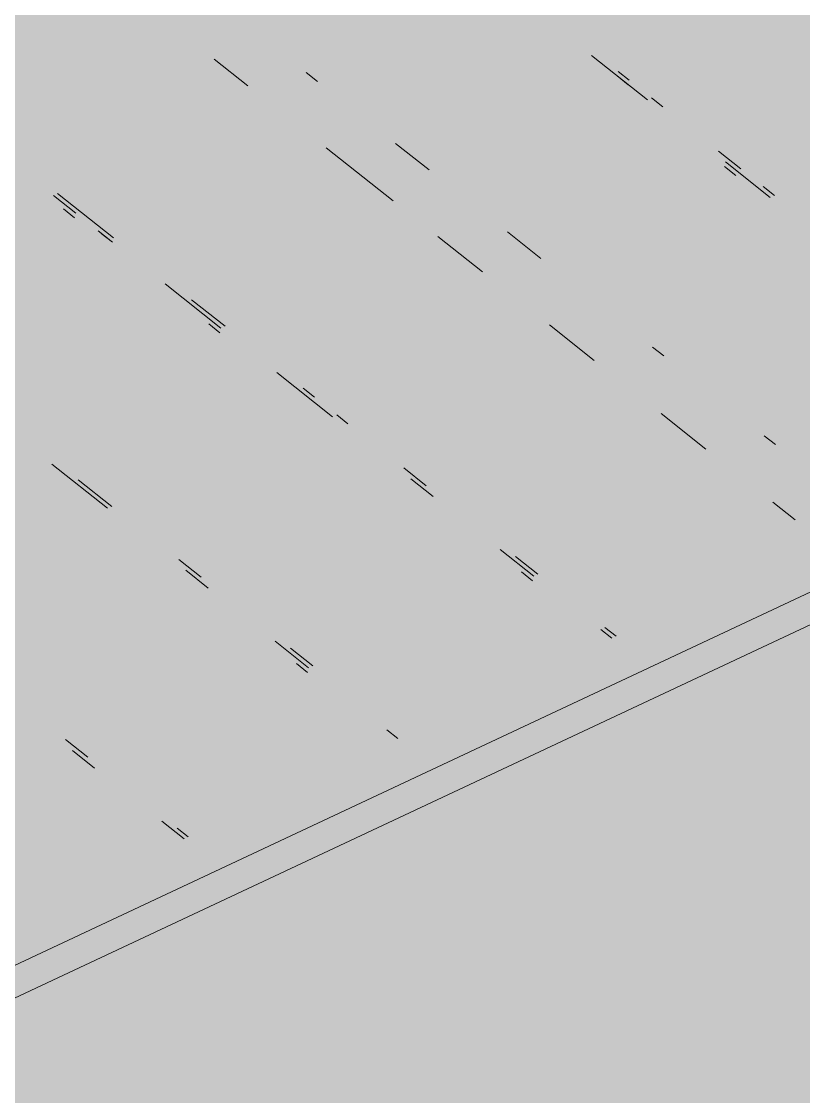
# Paper-space layout '03 3D Building and Roof' of a CAD drawing. Header units: millimetres. Extents: x 5 to 415, y 5 to 292.
# Drawn here: x 256.535 to 258.859, y 80.06 to 83.256 of the extents above; entities that cross this region are included whole.
import ezdxf

# ---------------------------------------------------------------- set-up
doc = ezdxf.new("R2010")
doc.units = ezdxf.units.MM
doc.layers.add('EXISTING', color=7, linetype='Continuous')
doc.layers.add('IMAGES', color=7, linetype='Continuous')

# ---------------------------------------------------------------- blocks, each defined once
blk = doc.blocks.new('SHEET_03')
at = {"layer": 'EXISTING', "color": 250, "lineweight": 9}
for p, q in [((258.2292, 83.1548), (258.3952, 83.0232)), ((257.1081, 83.144), (257.2077, 83.065)), ((257.4146, 83.0783), (257.3814, 83.1046)), ((258.3381, 83.0681), (258.3049, 83.0944)), ((258.3413, 83.0817), (258.3081, 83.108)), ((258.4408, 83.0027), (258.4076, 83.029)), ((257.7466, 82.8149), (257.647, 82.8939)), ((257.4401, 82.8806), (257.6393, 82.7226)), ((258.6732, 82.8183), (258.6068, 82.871)), ((258.6576, 82.7988), (258.6244, 82.8252)), ((258.6275, 82.8388), (258.7603, 82.7334)), ((258.7728, 82.7393), (258.7396, 82.7656)), ((256.6298, 82.7393), (256.6961, 82.6867)), ((256.8082, 82.6135), (256.6422, 82.7452)), ((256.693, 82.673), (256.6598, 82.6994)), ((256.7625, 82.634), (256.7957, 82.6077)), ((256.8051, 82.5999), (256.7719, 82.6262)), ((257.772, 82.6172), (257.9048, 82.5119)), ((258.0785, 82.5515), (257.9789, 82.6305)), ((256.9617, 82.476), (257.1277, 82.3443)), ((257.1402, 82.3501), (257.0406, 82.4291)), ((257.1245, 82.3306), (257.0914, 82.357)), ((258.104, 82.3539), (258.2368, 82.2485)), ((258.4437, 82.2618), (258.4105, 82.2881)), ((257.2937, 82.2126), (257.4596, 82.0809)), ((257.4057, 82.1394), (257.3725, 82.1658)), ((258.436, 82.0905), (258.5687, 81.9851)), ((257.5053, 82.0604), (257.4721, 82.0867)), ((258.7756, 81.9984), (258.7424, 82.0247)), ((256.6248, 81.9405), (256.7907, 81.8088)), ((257.7377, 81.876), (257.6713, 81.9287)), ((256.8032, 81.8146), (256.7036, 81.8936)), ((257.692, 81.8965), (257.7584, 81.8438)), ((258.7679, 81.8271), (258.8343, 81.7744)), ((257.9576, 81.6858), (258.0572, 81.6068)), ((255.2543, 79.8582), (259.0685, 81.6489)), ((257.0688, 81.6039), (257.0024, 81.6566)), ((258.0696, 81.6126), (258.0033, 81.6653)), ((257.0231, 81.6244), (257.0895, 81.5717)), ((258.054, 81.5931), (258.0208, 81.6195)), ((255.6396, 79.9416), (259.0685, 81.5514)), ((258.302, 81.4283), (258.2688, 81.4546)), ((258.2563, 81.4487), (258.2895, 81.4224)), ((257.2887, 81.4137), (257.3883, 81.3347)), ((257.4007, 81.3405), (257.3344, 81.3932)), ((257.3851, 81.321), (257.3519, 81.3474)), ((257.6206, 81.1503), (257.6538, 81.1239)), ((256.7318, 81.0684), (256.6654, 81.1211)), ((256.6862, 81.0889), (256.7525, 81.0362)), ((256.9517, 80.8782), (257.0181, 80.8255)), ((257.0306, 80.8314), (256.9974, 80.8577))]:
    blk.add_line(p, q, dxfattribs=at)
at = {"layer": 'IMAGES', "color": 7}
for points in [[(256.2818, 83.1928), (256.7636, 83.1928), (256.2818, 83.2892), (256.7636, 83.2892)], [(256.7636, 83.1928), (256.86, 83.1928), (256.7636, 83.2892), (256.86, 83.2892)], [(256.86, 83.1928), (256.9564, 83.1928), (256.86, 83.2892), (256.9564, 83.2892)], [(256.9564, 83.1928), (257.2455, 83.1928), (256.9564, 83.2892), (257.2455, 83.2892)], [(257.2455, 83.1928), (257.3418, 83.1928), (257.2455, 83.2892), (257.3418, 83.2892)], [(257.3418, 83.1928), (257.4382, 83.1928), (257.3418, 83.2892), (257.4382, 83.2892)], [(257.4382, 83.1928), (257.92, 83.1928), (257.4382, 83.2892), (257.92, 83.2892)], [(257.92, 83.1928), (258.0164, 83.1928), (257.92, 83.2892), (258.0164, 83.2892)], [(258.0164, 83.1928), (258.2091, 83.1928), (258.0164, 83.2892), (258.2091, 83.2892)], [(258.2091, 83.1928), (258.8836, 83.1928), (258.2091, 83.2892), (258.8836, 83.2892)], [(256.4745, 83.0964), (256.86, 83.0964), (256.4745, 83.1928), (256.86, 83.1928)], [(256.86, 83.0964), (256.9564, 83.0964), (256.86, 83.1928), (256.9564, 83.1928)], [(256.9564, 83.0964), (257.0527, 83.0964), (256.9564, 83.1928), (257.0527, 83.1928)], [(257.0527, 83.0964), (257.1491, 83.0964), (257.0527, 83.1928), (257.1491, 83.1928)], [(257.1491, 83.0964), (257.2455, 83.0964), (257.1491, 83.1928), (257.2455, 83.1928)], [(257.2455, 83.0964), (257.3418, 83.0964), (257.2455, 83.1928), (257.3418, 83.1928)], [(257.3418, 83.0964), (257.4382, 83.0964), (257.3418, 83.1928), (257.4382, 83.1928)], [(257.4382, 83.0964), (257.6309, 83.0964), (257.4382, 83.1928), (257.6309, 83.1928)], [(257.6309, 83.0964), (258.0164, 83.0964), (257.6309, 83.1928), (258.0164, 83.1928)], [(258.0164, 83.0964), (258.1127, 83.0964), (258.0164, 83.1928), (258.1127, 83.1928)], [(258.1127, 83.0964), (258.2091, 83.0964), (258.1127, 83.1928), (258.2091, 83.1928)], [(258.2091, 83.0964), (258.3055, 83.0964), (258.2091, 83.1928), (258.3055, 83.1928)], [(258.3055, 83.0964), (258.4018, 83.0964), (258.3055, 83.1928), (258.4018, 83.1928)], [(258.4018, 83.0964), (258.4982, 83.0964), (258.4018, 83.1928), (258.4982, 83.1928)], [(258.4982, 83.0964), (258.98, 83.0964), (258.4982, 83.1928), (258.98, 83.1928)], [(256.4745, 83), (256.9564, 83), (256.4745, 83.0964), (256.9564, 83.0964)], [(256.9564, 83), (257.0527, 83), (256.9564, 83.0964), (257.0527, 83.0964)], [(257.0527, 83), (257.1491, 83), (257.0527, 83.0964), (257.1491, 83.0964)], [(257.1491, 83), (257.2455, 83), (257.1491, 83.0964), (257.2455, 83.0964)], [(257.2455, 83), (257.3418, 83), (257.2455, 83.0964), (257.3418, 83.0964)], [(257.3418, 83), (257.5345, 83), (257.3418, 83.0964), (257.5345, 83.0964)], [(257.5345, 83), (257.6309, 83), (257.5345, 83.0964), (257.6309, 83.0964)], [(257.6309, 83), (258.1127, 83), (257.6309, 83.0964), (258.1127, 83.0964)], [(258.1127, 83), (258.2091, 83), (258.1127, 83.0964), (258.2091, 83.0964)], [(258.2091, 83), (258.3055, 83), (258.2091, 83.0964), (258.3055, 83.0964)], [(258.3055, 83), (258.4982, 83), (258.3055, 83.0964), (258.4982, 83.0964)], [(258.4982, 83), (258.5945, 83), (258.4982, 83.0964), (258.5945, 83.0964)], [(258.5945, 83), (259.1727, 83), (258.5945, 83.0964), (259.1727, 83.0964)], [(256.4745, 82.9036), (256.6673, 82.9036), (256.4745, 83), (256.6673, 83)], [(256.6673, 82.9036), (257.0527, 82.9036), (256.6673, 83), (257.0527, 83)], [(257.0527, 82.9036), (257.1491, 82.9036), (257.0527, 83), (257.1491, 83)], [(257.1491, 82.9036), (257.2455, 82.9036), (257.1491, 83), (257.2455, 83)], [(257.2455, 82.9036), (257.3418, 82.9036), (257.2455, 83), (257.3418, 83)], [(257.3418, 82.9036), (257.4382, 82.9036), (257.3418, 83), (257.4382, 83)], [(257.4382, 82.9036), (257.5345, 82.9036), (257.4382, 83), (257.5345, 83)], [(257.5345, 82.9036), (257.6309, 82.9036), (257.5345, 83), (257.6309, 83)], [(257.6309, 82.9036), (257.7273, 82.9036), (257.6309, 83), (257.7273, 83)], [(257.7273, 82.9036), (257.8236, 82.9036), (257.7273, 83), (257.8236, 83)], [(257.8236, 82.9036), (258.2091, 82.9036), (257.8236, 83), (258.2091, 83)], [(258.2091, 82.9036), (258.3055, 82.9036), (258.2091, 83), (258.3055, 83)], [(258.3055, 82.9036), (258.4018, 82.9036), (258.3055, 83), (258.4018, 83)], [(258.4018, 82.9036), (258.5945, 82.9036), (258.4018, 83), (258.5945, 83)], [(258.5945, 82.9036), (258.6909, 82.9036), (258.5945, 83), (258.6909, 83)], [(258.6909, 82.9036), (258.7873, 82.9036), (258.6909, 83), (258.7873, 83)], [(258.7873, 82.9036), (259.2691, 82.9036), (258.7873, 83), (259.2691, 83)], [(256.4745, 82.8072), (256.5709, 82.8072), (256.4745, 82.9036), (256.5709, 82.9036)], [(256.5709, 82.8072), (256.6673, 82.8072), (256.5709, 82.9036), (256.6673, 82.9036)], [(256.6673, 82.8072), (256.7636, 82.8072), (256.6673, 82.9036), (256.7636, 82.9036)], [(256.7636, 82.8072), (257.2455, 82.8072), (256.7636, 82.9036), (257.2455, 82.9036)], [(257.2455, 82.8072), (257.3418, 82.8072), (257.2455, 82.9036), (257.3418, 82.9036)], [(257.3418, 82.8072), (257.7273, 82.8072), (257.3418, 82.9036), (257.7273, 82.9036)], [(257.7273, 82.8072), (257.8236, 82.8072), (257.7273, 82.9036), (257.8236, 82.9036)], [(257.8236, 82.8072), (257.92, 82.8072), (257.8236, 82.9036), (257.92, 82.9036)], [(257.92, 82.8072), (258.0164, 82.8072), (257.92, 82.9036), (258.0164, 82.9036)], [(258.0164, 82.8072), (258.3055, 82.8072), (258.0164, 82.9036), (258.3055, 82.9036)], [(258.3055, 82.8072), (258.4018, 82.8072), (258.3055, 82.9036), (258.4018, 82.9036)], [(258.4018, 82.8072), (258.4982, 82.8072), (258.4018, 82.9036), (258.4982, 82.9036)], [(258.4982, 82.8072), (258.6909, 82.8072), (258.4982, 82.9036), (258.6909, 82.9036)], [(258.6909, 82.8072), (258.7873, 82.8072), (258.6909, 82.9036), (258.7873, 82.9036)], [(258.7873, 82.8072), (258.8836, 82.8072), (258.7873, 82.9036), (258.8836, 82.9036)], [(256.4745, 82.7108), (256.6673, 82.7108), (256.4745, 82.8072), (256.6673, 82.8072)], [(256.6673, 82.7108), (256.7636, 82.7108), (256.6673, 82.8072), (256.7636, 82.8072)], [(256.7636, 82.7108), (256.86, 82.7108), (256.7636, 82.8072), (256.86, 82.8072)], [(256.86, 82.7108), (257.3418, 82.7108), (256.86, 82.8072), (257.3418, 82.8072)], [(257.3418, 82.7108), (257.4382, 82.7108), (257.3418, 82.8072), (257.4382, 82.8072)], [(257.4382, 82.7108), (257.5345, 82.7108), (257.4382, 82.8072), (257.5345, 82.8072)], [(257.5345, 82.7108), (257.6309, 82.7108), (257.5345, 82.8072), (257.6309, 82.8072)], [(257.6309, 82.7108), (257.92, 82.7108), (257.6309, 82.8072), (257.92, 82.8072)], [(257.92, 82.7108), (258.0164, 82.7108), (257.92, 82.8072), (258.0164, 82.8072)], [(258.0164, 82.7108), (258.1127, 82.7108), (258.0164, 82.8072), (258.1127, 82.8072)], [(258.1127, 82.7108), (258.4982, 82.7108), (258.1127, 82.8072), (258.4982, 82.8072)], [(258.4982, 82.7108), (258.5945, 82.7108), (258.4982, 82.8072), (258.5945, 82.8072)], [(258.5945, 82.7108), (258.7873, 82.7108), (258.5945, 82.8072), (258.7873, 82.8072)], [(258.7873, 82.7108), (258.8836, 82.7108), (258.7873, 82.8072), (258.8836, 82.8072)], [(256.4745, 82.6144), (256.5709, 82.6144), (256.4745, 82.7108), (256.5709, 82.7108)], [(256.5709, 82.6144), (256.6673, 82.6144), (256.5709, 82.7108), (256.6673, 82.7108)], [(256.6673, 82.6144), (256.86, 82.6144), (256.6673, 82.7108), (256.86, 82.7108)], [(256.86, 82.6144), (256.9564, 82.6144), (256.86, 82.7108), (256.9564, 82.7108)], [(256.9564, 82.6144), (257.0527, 82.6144), (256.9564, 82.7108), (257.0527, 82.7108)], [(257.0527, 82.6144), (257.4382, 82.6144), (257.0527, 82.7108), (257.4382, 82.7108)], [(257.4382, 82.6144), (257.5345, 82.6144), (257.4382, 82.7108), (257.5345, 82.7108)], [(257.5345, 82.6144), (257.6309, 82.6144), (257.5345, 82.7108), (257.6309, 82.7108)], [(257.6309, 82.6144), (257.7273, 82.6144), (257.6309, 82.7108), (257.7273, 82.7108)], [(257.7273, 82.6144), (257.92, 82.6144), (257.7273, 82.7108), (257.92, 82.7108)], [(257.92, 82.6144), (258.0164, 82.6144), (257.92, 82.7108), (258.0164, 82.7108)], [(258.0164, 82.6144), (258.1127, 82.6144), (258.0164, 82.7108), (258.1127, 82.7108)], [(258.1127, 82.6144), (258.2091, 82.6144), (258.1127, 82.7108), (258.2091, 82.7108)], [(258.2091, 82.6144), (258.5945, 82.6144), (258.2091, 82.7108), (258.5945, 82.7108)], [(258.5945, 82.6144), (258.6909, 82.6144), (258.5945, 82.7108), (258.6909, 82.7108)], [(258.6909, 82.6144), (258.7873, 82.6144), (258.6909, 82.7108), (258.7873, 82.7108)], [(258.7873, 82.6144), (258.8836, 82.6144), (258.7873, 82.7108), (258.8836, 82.7108)], [(256.0891, 82.518), (256.5709, 82.518), (256.0891, 82.6144), (256.5709, 82.6144)], [(256.5709, 82.518), (256.6673, 82.518), (256.5709, 82.6144), (256.6673, 82.6144)], [(256.6673, 82.518), (256.7636, 82.518), (256.6673, 82.6144), (256.7636, 82.6144)], [(256.7636, 82.518), (256.86, 82.518), (256.7636, 82.6144), (256.86, 82.6144)], [(256.86, 82.518), (256.9564, 82.518), (256.86, 82.6144), (256.9564, 82.6144)], [(256.9564, 82.518), (257.0527, 82.518), (256.9564, 82.6144), (257.0527, 82.6144)], [(257.0527, 82.518), (257.1491, 82.518), (257.0527, 82.6144), (257.1491, 82.6144)], [(257.1491, 82.518), (257.5345, 82.518), (257.1491, 82.6144), (257.5345, 82.6144)], [(257.5345, 82.518), (257.6309, 82.518), (257.5345, 82.6144), (257.6309, 82.6144)], [(257.6309, 82.518), (257.7273, 82.518), (257.6309, 82.6144), (257.7273, 82.6144)], [(257.7273, 82.518), (257.8236, 82.518), (257.7273, 82.6144), (257.8236, 82.6144)], [(257.8236, 82.518), (257.92, 82.518), (257.8236, 82.6144), (257.92, 82.6144)], [(257.92, 82.518), (258.0164, 82.518), (257.92, 82.6144), (258.0164, 82.6144)], [(258.0164, 82.518), (258.1127, 82.518), (258.0164, 82.6144), (258.1127, 82.6144)], [(258.1127, 82.518), (258.2091, 82.518), (258.1127, 82.6144), (258.2091, 82.6144)], [(258.2091, 82.518), (258.3055, 82.518), (258.2091, 82.6144), (258.3055, 82.6144)], [(258.3055, 82.518), (258.6909, 82.518), (258.3055, 82.6144), (258.6909, 82.6144)], [(258.6909, 82.518), (258.7873, 82.518), (258.6909, 82.6144), (258.7873, 82.6144)], [(258.7873, 82.518), (258.8836, 82.518), (258.7873, 82.6144), (258.8836, 82.6144)], [(256.0891, 82.4216), (256.7636, 82.4216), (256.0891, 82.518), (256.7636, 82.518)], [(256.7636, 82.4216), (256.86, 82.4216), (256.7636, 82.518), (256.86, 82.518)], [(256.86, 82.4216), (256.9564, 82.4216), (256.86, 82.518), (256.9564, 82.518)], [(256.9564, 82.4216), (257.0527, 82.4216), (256.9564, 82.518), (257.0527, 82.518)], [(257.0527, 82.4216), (257.1491, 82.4216), (257.0527, 82.518), (257.1491, 82.518)], [(257.1491, 82.4216), (257.2455, 82.4216), (257.1491, 82.518), (257.2455, 82.518)], [(257.2455, 82.4216), (257.7273, 82.4216), (257.2455, 82.518), (257.7273, 82.518)], [(257.7273, 82.4216), (257.8236, 82.4216), (257.7273, 82.518), (257.8236, 82.518)], [(257.8236, 82.4216), (257.92, 82.4216), (257.8236, 82.518), (257.92, 82.518)], [(257.92, 82.4216), (258.1127, 82.4216), (257.92, 82.518), (258.1127, 82.518)], [(258.1127, 82.4216), (258.2091, 82.4216), (258.1127, 82.518), (258.2091, 82.518)], [(258.2091, 82.4216), (258.3055, 82.4216), (258.2091, 82.518), (258.3055, 82.518)], [(258.3055, 82.4216), (258.4018, 82.4216), (258.3055, 82.518), (258.4018, 82.518)], [(258.4018, 82.4216), (258.8836, 82.4216), (258.4018, 82.518), (258.8836, 82.518)], [(256.3782, 82.3252), (256.86, 82.3252), (256.3782, 82.4216), (256.86, 82.4216)], [(256.86, 82.3252), (256.9564, 82.3252), (256.86, 82.4216), (256.9564, 82.4216)], [(256.9564, 82.3252), (257.0527, 82.3252), (256.9564, 82.4216), (257.0527, 82.4216)], [(257.0527, 82.3252), (257.1491, 82.3252), (257.0527, 82.4216), (257.1491, 82.4216)], [(257.1491, 82.3252), (257.2455, 82.3252), (257.1491, 82.4216), (257.2455, 82.4216)], [(257.2455, 82.3252), (257.3418, 82.3252), (257.2455, 82.4216), (257.3418, 82.4216)], [(257.3418, 82.3252), (257.8236, 82.3252), (257.3418, 82.4216), (257.8236, 82.4216)], [(257.8236, 82.3252), (257.92, 82.3252), (257.8236, 82.4216), (257.92, 82.4216)], [(257.92, 82.3252), (258.0164, 82.3252), (257.92, 82.4216), (258.0164, 82.4216)], [(258.0164, 82.3252), (258.1127, 82.3252), (258.0164, 82.4216), (258.1127, 82.4216)], [(258.1127, 82.3252), (258.2091, 82.3252), (258.1127, 82.4216), (258.2091, 82.4216)], [(258.2091, 82.3252), (258.3055, 82.3252), (258.2091, 82.4216), (258.3055, 82.4216)], [(258.3055, 82.3252), (258.4018, 82.3252), (258.3055, 82.4216), (258.4018, 82.4216)], [(258.4018, 82.3252), (258.4982, 82.3252), (258.4018, 82.4216), (258.4982, 82.4216)], [(258.4982, 82.3252), (258.98, 82.3252), (258.4982, 82.4216), (258.98, 82.4216)], [(256.4745, 82.2288), (256.9564, 82.2288), (256.4745, 82.3252), (256.9564, 82.3252)], [(256.9564, 82.2288), (257.0527, 82.2288), (256.9564, 82.3252), (257.0527, 82.3252)], [(257.0527, 82.2288), (257.1491, 82.2288), (257.0527, 82.3252), (257.1491, 82.3252)], [(257.1491, 82.2288), (257.3418, 82.2288), (257.1491, 82.3252), (257.3418, 82.3252)], [(257.3418, 82.2288), (257.4382, 82.2288), (257.3418, 82.3252), (257.4382, 82.3252)], [(257.4382, 82.2288), (257.92, 82.2288), (257.4382, 82.3252), (257.92, 82.3252)], [(257.92, 82.2288), (258.0164, 82.2288), (257.92, 82.3252), (258.0164, 82.3252)], [(258.0164, 82.2288), (258.1127, 82.2288), (258.0164, 82.3252), (258.1127, 82.3252)], [(258.1127, 82.2288), (258.3055, 82.2288), (258.1127, 82.3252), (258.3055, 82.3252)], [(258.3055, 82.2288), (258.4018, 82.2288), (258.3055, 82.3252), (258.4018, 82.3252)], [(258.4018, 82.2288), (258.4982, 82.2288), (258.4018, 82.3252), (258.4982, 82.3252)], [(258.4982, 82.2288), (258.5945, 82.2288), (258.4982, 82.3252), (258.5945, 82.3252)], [(258.5945, 82.2288), (258.6909, 82.2288), (258.5945, 82.3252), (258.6909, 82.3252)], [(258.6909, 82.2288), (259.0764, 82.2288), (258.6909, 82.3252), (259.0764, 82.3252)], [(256.4745, 82.1324), (256.5709, 82.1324), (256.4745, 82.2288), (256.5709, 82.2288)], [(256.5709, 82.1324), (257.0527, 82.1324), (256.5709, 82.2288), (257.0527, 82.2288)], [(257.0527, 82.1324), (257.1491, 82.1324), (257.0527, 82.2288), (257.1491, 82.2288)], [(257.1491, 82.1324), (257.2455, 82.1324), (257.1491, 82.2288), (257.2455, 82.2288)], [(257.2455, 82.1324), (257.4382, 82.1324), (257.2455, 82.2288), (257.4382, 82.2288)], [(257.4382, 82.1324), (257.5345, 82.1324), (257.4382, 82.2288), (257.5345, 82.2288)], [(257.5345, 82.1324), (258.0164, 82.1324), (257.5345, 82.2288), (258.0164, 82.2288)], [(258.0164, 82.1324), (258.1127, 82.1324), (258.0164, 82.2288), (258.1127, 82.2288)], [(258.1127, 82.1324), (258.2091, 82.1324), (258.1127, 82.2288), (258.2091, 82.2288)], [(258.2091, 82.1324), (258.3055, 82.1324), (258.2091, 82.2288), (258.3055, 82.2288)], [(258.3055, 82.1324), (258.5945, 82.1324), (258.3055, 82.2288), (258.5945, 82.2288)], [(258.5945, 82.1324), (258.6909, 82.1324), (258.5945, 82.2288), (258.6909, 82.2288)], [(258.6909, 82.1324), (258.7873, 82.1324), (258.6909, 82.2288), (258.7873, 82.2288)], [(258.7873, 82.1324), (259.1727, 82.1324), (258.7873, 82.2288), (259.1727, 82.2288)], [(256.3782, 82.036), (256.5709, 82.036), (256.3782, 82.1324), (256.5709, 82.1324)], [(256.5709, 82.036), (256.6673, 82.036), (256.5709, 82.1324), (256.6673, 82.1324)], [(256.6673, 82.036), (256.7636, 82.036), (256.6673, 82.1324), (256.7636, 82.1324)], [(256.7636, 82.036), (257.2455, 82.036), (256.7636, 82.1324), (257.2455, 82.1324)], [(257.2455, 82.036), (257.3418, 82.036), (257.2455, 82.1324), (257.3418, 82.1324)], [(257.3418, 82.036), (257.5345, 82.036), (257.3418, 82.1324), (257.5345, 82.1324)], [(257.5345, 82.036), (257.6309, 82.036), (257.5345, 82.1324), (257.6309, 82.1324)], [(257.6309, 82.036), (257.7273, 82.036), (257.6309, 82.1324), (257.7273, 82.1324)], [(257.7273, 82.036), (258.2091, 82.036), (257.7273, 82.1324), (258.2091, 82.1324)], [(258.2091, 82.036), (258.3055, 82.036), (258.2091, 82.1324), (258.3055, 82.1324)], [(258.3055, 82.036), (258.4018, 82.036), (258.3055, 82.1324), (258.4018, 82.1324)], [(258.4018, 82.036), (258.5945, 82.036), (258.4018, 82.1324), (258.5945, 82.1324)], [(258.5945, 82.036), (258.6909, 82.036), (258.5945, 82.1324), (258.6909, 82.1324)], [(258.6909, 82.036), (258.7873, 82.036), (258.6909, 82.1324), (258.7873, 82.1324)], [(258.7873, 82.036), (258.8836, 82.036), (258.7873, 82.1324), (258.8836, 82.1324)], [(256.4745, 81.9396), (256.5709, 81.9396), (256.4745, 82.036), (256.5709, 82.036)], [(256.5709, 81.9396), (256.6673, 81.9396), (256.5709, 82.036), (256.6673, 82.036)], [(256.6673, 81.9396), (256.7636, 81.9396), (256.6673, 82.036), (256.7636, 82.036)], [(256.7636, 81.9396), (256.86, 81.9396), (256.7636, 82.036), (256.86, 82.036)], [(256.86, 81.9396), (257.4382, 81.9396), (256.86, 82.036), (257.4382, 82.036)], [(257.4382, 81.9396), (257.5345, 81.9396), (257.4382, 82.036), (257.5345, 82.036)], [(257.5345, 81.9396), (257.6309, 81.9396), (257.5345, 82.036), (257.6309, 82.036)], [(257.6309, 81.9396), (257.7273, 81.9396), (257.6309, 82.036), (257.7273, 82.036)], [(257.7273, 81.9396), (258.3055, 81.9396), (257.7273, 82.036), (258.3055, 82.036)], [(258.3055, 81.9396), (258.4018, 81.9396), (258.3055, 82.036), (258.4018, 82.036)], [(258.4018, 81.9396), (258.4982, 81.9396), (258.4018, 82.036), (258.4982, 82.036)], [(258.4982, 81.9396), (258.5945, 81.9396), (258.4982, 82.036), (258.5945, 82.036)], [(258.5945, 81.9396), (258.6909, 81.9396), (258.5945, 82.036), (258.6909, 82.036)], [(258.6909, 81.9396), (258.8836, 81.9396), (258.6909, 82.036), (258.8836, 82.036)], [(256.4745, 81.8432), (256.5709, 81.8432), (256.4745, 81.9396), (256.5709, 81.9396)], [(256.5709, 81.8432), (256.7636, 81.8432), (256.5709, 81.9396), (256.7636, 81.9396)], [(256.7636, 81.8432), (256.86, 81.8432), (256.7636, 81.9396), (256.86, 81.9396)], [(256.86, 81.8432), (256.9564, 81.8432), (256.86, 81.9396), (256.9564, 81.9396)], [(256.9564, 81.8432), (257.4382, 81.8432), (256.9564, 81.9396), (257.4382, 81.9396)], [(257.4382, 81.8432), (257.5345, 81.8432), (257.4382, 81.9396), (257.5345, 81.9396)], [(257.5345, 81.8432), (257.6309, 81.8432), (257.5345, 81.9396), (257.6309, 81.9396)], [(257.6309, 81.8432), (257.8236, 81.8432), (257.6309, 81.9396), (257.8236, 81.9396)], [(257.8236, 81.8432), (257.92, 81.8432), (257.8236, 81.9396), (257.92, 81.9396)], [(257.92, 81.8432), (258.4018, 81.8432), (257.92, 81.9396), (258.4018, 81.9396)], [(258.4018, 81.8432), (258.4982, 81.8432), (258.4018, 81.9396), (258.4982, 81.9396)], [(258.4982, 81.8432), (258.5945, 81.8432), (258.4982, 81.9396), (258.5945, 81.9396)], [(258.5945, 81.8432), (258.6909, 81.8432), (258.5945, 81.9396), (258.6909, 81.9396)], [(258.6909, 81.8432), (258.7873, 81.8432), (258.6909, 81.9396), (258.7873, 81.9396)], [(258.7873, 81.8432), (258.8836, 81.8432), (258.7873, 81.9396), (258.8836, 81.9396)], [(256.0891, 81.7468), (256.5709, 81.7468), (256.0891, 81.8432), (256.5709, 81.8432)], [(256.5709, 81.7468), (256.6673, 81.7468), (256.5709, 81.8432), (256.6673, 81.8432)], [(256.6673, 81.7468), (256.86, 81.7468), (256.6673, 81.8432), (256.86, 81.8432)], [(256.86, 81.7468), (256.9564, 81.7468), (256.86, 81.8432), (256.9564, 81.8432)], [(256.9564, 81.7468), (257.0527, 81.7468), (256.9564, 81.8432), (257.0527, 81.8432)], [(257.0527, 81.7468), (257.5345, 81.7468), (257.0527, 81.8432), (257.5345, 81.8432)], [(257.5345, 81.7468), (257.6309, 81.7468), (257.5345, 81.8432), (257.6309, 81.8432)], [(257.6309, 81.7468), (257.7273, 81.7468), (257.6309, 81.8432), (257.7273, 81.8432)], [(257.7273, 81.7468), (257.8236, 81.7468), (257.7273, 81.8432), (257.8236, 81.8432)], [(257.8236, 81.7468), (257.92, 81.7468), (257.8236, 81.8432), (257.92, 81.8432)], [(257.92, 81.7468), (258.0164, 81.7468), (257.92, 81.8432), (258.0164, 81.8432)], [(258.0164, 81.7468), (258.1127, 81.7468), (258.0164, 81.8432), (258.1127, 81.8432)], [(258.1127, 81.7468), (258.4982, 81.7468), (258.1127, 81.8432), (258.4982, 81.8432)], [(258.4982, 81.7468), (258.5945, 81.7468), (258.4982, 81.8432), (258.5945, 81.8432)], [(258.5945, 81.7468), (258.6909, 81.7468), (258.5945, 81.8432), (258.6909, 81.8432)], [(258.6909, 81.7468), (258.7873, 81.7468), (258.6909, 81.8432), (258.7873, 81.8432)], [(258.7873, 81.6504), (258.8836, 81.6504), (258.7873, 81.8432), (258.8836, 81.8432)], [(256.1855, 81.6504), (256.6673, 81.6504), (256.1855, 81.7468), (256.6673, 81.7468)], [(256.6673, 81.6504), (256.7636, 81.6504), (256.6673, 81.7468), (256.7636, 81.7468)], [(256.7636, 81.6504), (256.86, 81.6504), (256.7636, 81.7468), (256.86, 81.7468)], [(256.86, 81.6504), (257.0527, 81.6504), (256.86, 81.7468), (257.0527, 81.7468)], [(257.0527, 81.6504), (257.1491, 81.6504), (257.0527, 81.7468), (257.1491, 81.7468)], [(257.1491, 81.6504), (257.2455, 81.6504), (257.1491, 81.7468), (257.2455, 81.7468)], [(257.2455, 81.6504), (257.7273, 81.6504), (257.2455, 81.7468), (257.7273, 81.7468)], [(257.7273, 81.6504), (257.8236, 81.6504), (257.7273, 81.7468), (257.8236, 81.7468)], [(257.8236, 81.6504), (257.92, 81.6504), (257.8236, 81.7468), (257.92, 81.7468)], [(257.92, 81.6504), (258.0164, 81.6504), (257.92, 81.7468), (258.0164, 81.7468)], [(258.0164, 81.6504), (258.1127, 81.6504), (258.0164, 81.7468), (258.1127, 81.7468)], [(258.1127, 81.6504), (258.2091, 81.6504), (258.1127, 81.7468), (258.2091, 81.7468)], [(258.2091, 81.6504), (258.5945, 81.6504), (258.2091, 81.7468), (258.5945, 81.7468)], [(258.5945, 81.6504), (258.6909, 81.6504), (258.5945, 81.7468), (258.6909, 81.7468)], [(258.6909, 81.6504), (258.7873, 81.6504), (258.6909, 81.7468), (258.7873, 81.7468)], [(256.3782, 81.554), (256.9564, 81.554), (256.3782, 81.6504), (256.9564, 81.6504)], [(256.9564, 81.554), (257.1491, 81.554), (256.9564, 81.6504), (257.1491, 81.6504)], [(257.1491, 81.554), (257.2455, 81.554), (257.1491, 81.6504), (257.2455, 81.6504)], [(257.2455, 81.554), (257.8236, 81.554), (257.2455, 81.6504), (257.8236, 81.6504)], [(257.8236, 81.554), (257.92, 81.554), (257.8236, 81.6504), (257.92, 81.6504)], [(257.92, 81.554), (258.0164, 81.554), (257.92, 81.6504), (258.0164, 81.6504)], [(258.0164, 81.554), (258.1127, 81.554), (258.0164, 81.6504), (258.1127, 81.6504)], [(258.1127, 81.554), (258.2091, 81.554), (258.1127, 81.6504), (258.2091, 81.6504)], [(258.2091, 81.554), (258.3055, 81.554), (258.2091, 81.6504), (258.3055, 81.6504)], [(258.3055, 81.554), (258.4018, 81.554), (258.3055, 81.6504), (258.4018, 81.6504)], [(258.4018, 81.554), (258.6909, 81.554), (258.4018, 81.6504), (258.6909, 81.6504)], [(258.6909, 81.554), (258.7873, 81.554), (258.6909, 81.6504), (258.7873, 81.6504)], [(258.7873, 81.4576), (258.8836, 81.4576), (258.7873, 81.6504), (258.8836, 81.6504)], [(256.4745, 81.4576), (256.9564, 81.4576), (256.4745, 81.554), (256.9564, 81.554)], [(256.9564, 81.4576), (257.0527, 81.4576), (256.9564, 81.554), (257.0527, 81.554)], [(257.0527, 81.4576), (257.2455, 81.4576), (257.0527, 81.554), (257.2455, 81.554)], [(257.2455, 81.4576), (257.3418, 81.4576), (257.2455, 81.554), (257.3418, 81.554)], [(257.3418, 81.4576), (257.4382, 81.4576), (257.3418, 81.554), (257.4382, 81.554)], [(257.4382, 81.4576), (257.92, 81.4576), (257.4382, 81.554), (257.92, 81.554)], [(257.92, 81.4576), (258.0164, 81.4576), (257.92, 81.554), (258.0164, 81.554)], [(258.0164, 81.4576), (258.1127, 81.4576), (258.0164, 81.554), (258.1127, 81.554)], [(258.1127, 81.4576), (258.2091, 81.4576), (258.1127, 81.554), (258.2091, 81.554)], [(258.2091, 81.3612), (258.3055, 81.3612), (258.2091, 81.554), (258.3055, 81.554)], [(258.3055, 81.4576), (258.4018, 81.4576), (258.3055, 81.554), (258.4018, 81.554)], [(258.4018, 81.4576), (258.4982, 81.4576), (258.4018, 81.554), (258.4982, 81.554)], [(258.4982, 81.4576), (258.6909, 81.4576), (258.4982, 81.554), (258.6909, 81.554)], [(258.6909, 81.4576), (258.7873, 81.4576), (258.6909, 81.554), (258.7873, 81.554)], [(256.4745, 81.3612), (256.5709, 81.3612), (256.4745, 81.4576), (256.5709, 81.4576)], [(256.5709, 81.3612), (257.0527, 81.3612), (256.5709, 81.4576), (257.0527, 81.4576)], [(257.0527, 81.3612), (257.1491, 81.3612), (257.0527, 81.4576), (257.1491, 81.4576)], [(257.1491, 81.3612), (257.2455, 81.3612), (257.1491, 81.4576), (257.2455, 81.4576)], [(257.2455, 81.3612), (257.4382, 81.3612), (257.2455, 81.4576), (257.4382, 81.4576)], [(257.4382, 81.3612), (257.5345, 81.3612), (257.4382, 81.4576), (257.5345, 81.4576)], [(257.5345, 81.3612), (258.0164, 81.3612), (257.5345, 81.4576), (258.0164, 81.4576)], [(258.0164, 81.3612), (258.2091, 81.3612), (258.0164, 81.4576), (258.2091, 81.4576)], [(258.3055, 81.3612), (258.4018, 81.3612), (258.3055, 81.4576), (258.4018, 81.4576)], [(258.4018, 81.3612), (258.4982, 81.3612), (258.4018, 81.4576), (258.4982, 81.4576)], [(258.4982, 81.3612), (258.5945, 81.3612), (258.4982, 81.4576), (258.5945, 81.4576)], [(258.5945, 81.3612), (258.6909, 81.3612), (258.5945, 81.4576), (258.6909, 81.4576)], [(258.6909, 81.3612), (258.7873, 81.3612), (258.6909, 81.4576), (258.7873, 81.4576)], [(258.7873, 81.3612), (258.8836, 81.3612), (258.7873, 81.4576), (258.8836, 81.4576)], [(256.4745, 81.2648), (256.5709, 81.2648), (256.4745, 81.3612), (256.5709, 81.3612)], [(256.5709, 81.2648), (256.6673, 81.2648), (256.5709, 81.3612), (256.6673, 81.3612)], [(256.6673, 81.2648), (257.1491, 81.2648), (256.6673, 81.3612), (257.1491, 81.3612)], [(257.1491, 81.2648), (257.2455, 81.2648), (257.1491, 81.3612), (257.2455, 81.3612)], [(257.2455, 81.2648), (257.3418, 81.2648), (257.2455, 81.3612), (257.3418, 81.3612)], [(257.3418, 81.2648), (257.5345, 81.2648), (257.3418, 81.3612), (257.5345, 81.3612)], [(257.5345, 81.2648), (257.6309, 81.2648), (257.5345, 81.3612), (257.6309, 81.3612)], [(257.6309, 81.2648), (257.92, 81.2648), (257.6309, 81.3612), (257.92, 81.3612)], [(257.92, 81.2648), (258.0164, 81.2648), (257.92, 81.3612), (258.0164, 81.3612)], [(258.0164, 81.2648), (258.1127, 81.2648), (258.0164, 81.3612), (258.1127, 81.3612)], [(258.1127, 81.2648), (258.2091, 81.2648), (258.1127, 81.3612), (258.2091, 81.3612)], [(258.2091, 81.2648), (258.4018, 81.2648), (258.2091, 81.3612), (258.4018, 81.3612)], [(258.4018, 81.2648), (258.4982, 81.2648), (258.4018, 81.3612), (258.4982, 81.3612)], [(258.4982, 81.2648), (258.5945, 81.2648), (258.4982, 81.3612), (258.5945, 81.3612)], [(258.5945, 81.2648), (258.6909, 81.2648), (258.5945, 81.3612), (258.6909, 81.3612)], [(258.6909, 81.2648), (258.7873, 81.2648), (258.6909, 81.3612), (258.7873, 81.3612)], [(258.7873, 81.2648), (258.8836, 81.2648), (258.7873, 81.3612), (258.8836, 81.3612)], [(256.4745, 81.1684), (256.5709, 81.1684), (256.4745, 81.2648), (256.5709, 81.2648)], [(256.5709, 81.1684), (256.6673, 81.1684), (256.5709, 81.2648), (256.6673, 81.2648)], [(256.6673, 81.1684), (256.7636, 81.1684), (256.6673, 81.2648), (256.7636, 81.2648)], [(256.7636, 81.1684), (257.3418, 81.1684), (256.7636, 81.2648), (257.3418, 81.2648)], [(257.3418, 81.1684), (257.4382, 81.1684), (257.3418, 81.2648), (257.4382, 81.2648)], [(257.4382, 81.1684), (257.5345, 81.1684), (257.4382, 81.2648), (257.5345, 81.2648)], [(257.5345, 81.1684), (257.6309, 81.1684), (257.5345, 81.2648), (257.6309, 81.2648)], [(257.6309, 81.1684), (257.92, 81.1684), (257.6309, 81.2648), (257.92, 81.2648)], [(257.92, 81.072), (258.0164, 81.072), (257.92, 81.2648), (258.0164, 81.2648)], [(258.0164, 81.1684), (258.1127, 81.1684), (258.0164, 81.2648), (258.1127, 81.2648)], [(258.1127, 81.1684), (258.2091, 81.1684), (258.1127, 81.2648), (258.2091, 81.2648)], [(258.2091, 81.1684), (258.3055, 81.1684), (258.2091, 81.2648), (258.3055, 81.2648)], [(258.3055, 81.1684), (258.4018, 81.1684), (258.3055, 81.2648), (258.4018, 81.2648)], [(258.4018, 81.1684), (258.4982, 81.1684), (258.4018, 81.2648), (258.4982, 81.2648)], [(258.4982, 81.1684), (258.5945, 81.1684), (258.4982, 81.2648), (258.5945, 81.2648)], [(258.5945, 81.1684), (258.6909, 81.1684), (258.5945, 81.2648), (258.6909, 81.2648)], [(258.6909, 81.1684), (258.7873, 81.1684), (258.6909, 81.2648), (258.7873, 81.2648)], [(258.7873, 81.1684), (258.8836, 81.1684), (258.7873, 81.2648), (258.8836, 81.2648)], [(256.4745, 81.072), (256.5709, 81.072), (256.4745, 81.1684), (256.5709, 81.1684)], [(256.5709, 81.072), (256.7636, 81.072), (256.5709, 81.1684), (256.7636, 81.1684)], [(256.7636, 81.072), (257.4382, 81.072), (256.7636, 81.1684), (257.4382, 81.1684)], [(257.4382, 81.072), (257.5345, 81.072), (257.4382, 81.1684), (257.5345, 81.1684)], [(257.5345, 81.072), (257.8236, 81.072), (257.5345, 81.1684), (257.8236, 81.1684)], [(257.8236, 81.072), (257.92, 81.072), (257.8236, 81.1684), (257.92, 81.1684)], [(258.0164, 80.9756), (258.1127, 80.9756), (258.0164, 81.1684), (258.1127, 81.1684)], [(258.1127, 81.072), (258.2091, 81.072), (258.1127, 81.1684), (258.2091, 81.1684)], [(258.2091, 81.072), (258.3055, 81.072), (258.2091, 81.1684), (258.3055, 81.1684)], [(258.3055, 81.072), (258.4018, 81.072), (258.3055, 81.1684), (258.4018, 81.1684)], [(258.4018, 81.072), (258.4982, 81.072), (258.4018, 81.1684), (258.4982, 81.1684)], [(258.4982, 81.072), (258.5945, 81.072), (258.4982, 81.1684), (258.5945, 81.1684)], [(258.5945, 81.072), (258.6909, 81.072), (258.5945, 81.1684), (258.6909, 81.1684)], [(258.6909, 81.072), (265.7255, 81.072), (258.6909, 81.1684), (265.7255, 81.1684)], [(255.9927, 80.9756), (256.6673, 80.9756), (255.9927, 81.072), (256.6673, 81.072)], [(256.6673, 80.9756), (256.86, 80.9756), (256.6673, 81.072), (256.86, 81.072)], [(256.86, 80.9756), (257.2455, 80.9756), (256.86, 81.072), (257.2455, 81.072)], [(257.2455, 80.9756), (257.4382, 80.9756), (257.2455, 81.072), (257.4382, 81.072)], [(257.4382, 80.9756), (257.5345, 80.9756), (257.4382, 81.072), (257.5345, 81.072)], [(257.5345, 80.9756), (257.6309, 80.9756), (257.5345, 81.072), (257.6309, 81.072)], [(257.6309, 80.9756), (257.8236, 80.9756), (257.6309, 81.072), (257.8236, 81.072)], [(257.8236, 80.9756), (258.0164, 80.9756), (257.8236, 81.072), (258.0164, 81.072)], [(258.1127, 80.9756), (258.2091, 80.9756), (258.1127, 81.072), (258.2091, 81.072)], [(258.2091, 80.9756), (258.3055, 80.9756), (258.2091, 81.072), (258.3055, 81.072)], [(258.3055, 80.9756), (258.4982, 80.9756), (258.3055, 81.072), (258.4982, 81.072)], [(258.4982, 80.9756), (265.5327, 80.9756), (258.4982, 81.072), (265.5327, 81.072)], [(256.1855, 80.8792), (256.6673, 80.8792), (256.1855, 80.9756), (256.6673, 80.9756)], [(256.6673, 80.8792), (256.7636, 80.8792), (256.6673, 80.9756), (256.7636, 80.9756)], [(256.7636, 80.8792), (256.86, 80.8792), (256.7636, 80.9756), (256.86, 80.9756)], [(256.86, 80.8792), (256.9564, 80.8792), (256.86, 80.9756), (256.9564, 80.9756)], [(256.9564, 80.8792), (257.0527, 80.8792), (256.9564, 80.9756), (257.0527, 80.9756)], [(257.0527, 80.8792), (257.2455, 80.8792), (257.0527, 80.9756), (257.2455, 80.9756)], [(257.2455, 80.8792), (257.3418, 80.8792), (257.2455, 80.9756), (257.3418, 80.9756)], [(257.3418, 80.8792), (257.4382, 80.8792), (257.3418, 80.9756), (257.4382, 80.9756)], [(257.4382, 80.8792), (257.5345, 80.8792), (257.4382, 80.9756), (257.5345, 80.9756)], [(257.5345, 80.8792), (257.6309, 80.8792), (257.5345, 80.9756), (257.6309, 80.9756)], [(257.6309, 80.8792), (257.7273, 80.8792), (257.6309, 80.9756), (257.7273, 80.9756)], [(257.7273, 80.8792), (257.8236, 80.8792), (257.7273, 80.9756), (257.8236, 80.9756)], [(257.8236, 80.8792), (257.92, 80.8792), (257.8236, 80.9756), (257.92, 80.9756)], [(257.92, 80.8792), (258.1127, 80.8792), (257.92, 80.9756), (258.1127, 80.9756)], [(258.1127, 80.8792), (258.2091, 80.8792), (258.1127, 80.9756), (258.2091, 80.9756)], [(258.2091, 80.8792), (265.2436, 80.8792), (258.2091, 80.9756), (265.2436, 80.9756)], [(256.2818, 80.7827), (256.7636, 80.7827), (256.2818, 80.8792), (256.7636, 80.8792)], [(256.7636, 80.7827), (256.86, 80.7827), (256.7636, 80.8792), (256.86, 80.8792)], [(256.86, 80.7827), (256.9564, 80.7827), (256.86, 80.8792), (256.9564, 80.8792)], [(256.9564, 80.7827), (257.0527, 80.7827), (256.9564, 80.8792), (257.0527, 80.8792)], [(257.0527, 80.7827), (257.1491, 80.7827), (257.0527, 80.8792), (257.1491, 80.8792)], [(257.1491, 80.7827), (257.2455, 80.7827), (257.1491, 80.8792), (257.2455, 80.8792)], [(257.2455, 80.7827), (257.3418, 80.7827), (257.2455, 80.8792), (257.3418, 80.8792)], [(257.3418, 80.7827), (257.4382, 80.7827), (257.3418, 80.8792), (257.4382, 80.8792)], [(257.4382, 80.7827), (257.6309, 80.7827), (257.4382, 80.8792), (257.6309, 80.8792)], [(257.6309, 80.7827), (257.7273, 80.7827), (257.6309, 80.8792), (257.7273, 80.8792)], [(257.7273, 80.7827), (257.8236, 80.7827), (257.7273, 80.8792), (257.8236, 80.8792)], [(257.8236, 80.7827), (258.1127, 80.7827), (257.8236, 80.8792), (258.1127, 80.8792)], [(258.1127, 80.7827), (265.2436, 80.7827), (258.1127, 80.8792), (265.2436, 80.8792)], [(256.3782, 80.6863), (256.6673, 80.6863), (256.3782, 80.7827), (256.6673, 80.7827)], [(256.6673, 80.6863), (256.7636, 80.6863), (256.6673, 80.7827), (256.7636, 80.7827)], [(256.7636, 80.6863), (256.86, 80.6863), (256.7636, 80.7827), (256.86, 80.7827)], [(256.86, 80.6863), (256.9564, 80.6863), (256.86, 80.7827), (256.9564, 80.7827)], [(256.9564, 80.6863), (257.0527, 80.6863), (256.9564, 80.7827), (257.0527, 80.7827)], [(257.0527, 80.6863), (257.2455, 80.6863), (257.0527, 80.7827), (257.2455, 80.7827)], [(257.2455, 80.6863), (257.3418, 80.6863), (257.2455, 80.7827), (257.3418, 80.7827)], [(257.3418, 80.6863), (257.4382, 80.6863), (257.3418, 80.7827), (257.4382, 80.7827)], [(257.4382, 80.6863), (257.5345, 80.6863), (257.4382, 80.7827), (257.5345, 80.7827)], [(257.5345, 80.6863), (257.6309, 80.6863), (257.5345, 80.7827), (257.6309, 80.7827)], [(257.6309, 80.6863), (257.7273, 80.6863), (257.6309, 80.7827), (257.7273, 80.7827)], [(257.7273, 80.6863), (257.8236, 80.6863), (257.7273, 80.7827), (257.8236, 80.7827)], [(257.8236, 80.6863), (264.7618, 80.6863), (257.8236, 80.7827), (264.7618, 80.7827)], [(256.3782, 80.5899), (256.6673, 80.5899), (256.3782, 80.6863), (256.6673, 80.6863)], [(256.6673, 80.5899), (256.7636, 80.5899), (256.6673, 80.6863), (256.7636, 80.6863)], [(256.7636, 80.5899), (256.9564, 80.5899), (256.7636, 80.6863), (256.9564, 80.6863)], [(256.9564, 80.5899), (257.0527, 80.5899), (256.9564, 80.6863), (257.0527, 80.6863)], [(257.0527, 80.5899), (257.1491, 80.5899), (257.0527, 80.6863), (257.1491, 80.6863)], [(257.1491, 80.5899), (257.3418, 80.5899), (257.1491, 80.6863), (257.3418, 80.6863)], [(257.3418, 80.5899), (257.4382, 80.5899), (257.3418, 80.6863), (257.4382, 80.6863)], [(257.4382, 80.5899), (257.5345, 80.5899), (257.4382, 80.6863), (257.5345, 80.6863)], [(257.5345, 80.5899), (257.6309, 80.5899), (257.5345, 80.6863), (257.6309, 80.6863)], [(257.6309, 80.5899), (264.6655, 80.5899), (257.6309, 80.6863), (264.6655, 80.6863)], [(256.4745, 80.3971), (256.5709, 80.3971), (256.4745, 80.5899), (256.5709, 80.5899)], [(256.5709, 80.4935), (256.6673, 80.4935), (256.5709, 80.5899), (256.6673, 80.5899)], [(256.6673, 80.4935), (256.86, 80.4935), (256.6673, 80.5899), (256.86, 80.5899)], [(256.86, 80.4935), (257.0527, 80.4935), (256.86, 80.5899), (257.0527, 80.5899)], [(257.0527, 80.4935), (257.1491, 80.4935), (257.0527, 80.5899), (257.1491, 80.5899)], [(257.1491, 80.4935), (257.2455, 80.4935), (257.1491, 80.5899), (257.2455, 80.5899)], [(257.2455, 80.4935), (257.3418, 80.4935), (257.2455, 80.5899), (257.3418, 80.5899)], [(257.3418, 80.4935), (257.4382, 80.4935), (257.3418, 80.5899), (257.4382, 80.5899)], [(257.4382, 80.4935), (264.3764, 80.4935), (257.4382, 80.5899), (264.3764, 80.5899)], [(256.5709, 80.3971), (256.6673, 80.3971), (256.5709, 80.4935), (256.6673, 80.4935)], [(256.6673, 80.3971), (256.7636, 80.3971), (256.6673, 80.4935), (256.7636, 80.4935)], [(256.7636, 80.3971), (256.86, 80.3971), (256.7636, 80.4935), (256.86, 80.4935)], [(256.86, 80.3971), (257.0527, 80.3971), (256.86, 80.4935), (257.0527, 80.4935)], [(257.0527, 80.3971), (257.2455, 80.3971), (257.0527, 80.4935), (257.2455, 80.4935)], [(257.2455, 80.3971), (264.28, 80.3971), (257.2455, 80.4935), (264.28, 80.4935)], [(256.4745, 80.3007), (256.5709, 80.3007), (256.4745, 80.3971), (256.5709, 80.3971)], [(256.5709, 80.3007), (256.6673, 80.3007), (256.5709, 80.3971), (256.6673, 80.3971)], [(256.6673, 80.3007), (256.7636, 80.3007), (256.6673, 80.3971), (256.7636, 80.3971)], [(256.7636, 80.3007), (257.0527, 80.3007), (256.7636, 80.3971), (257.0527, 80.3971)], [(257.0527, 80.3007), (263.9909, 80.3007), (257.0527, 80.3971), (263.9909, 80.3971)], [(256.4745, 80.2043), (256.5709, 80.2043), (256.4745, 80.3007), (256.5709, 80.3007)], [(256.5709, 80.2043), (256.6673, 80.2043), (256.5709, 80.3007), (256.6673, 80.3007)], [(256.6673, 80.2043), (256.7636, 80.2043), (256.6673, 80.3007), (256.7636, 80.3007)], [(256.7636, 80.2043), (263.7982, 80.2043), (256.7636, 80.3007), (263.7982, 80.3007)], [(256.3782, 80.1079), (256.5709, 80.1079), (256.3782, 80.2043), (256.5709, 80.2043)], [(256.5709, 80.1079), (256.6673, 80.1079), (256.5709, 80.2043), (256.6673, 80.2043)], [(256.6673, 80.1079), (263.6055, 80.1079), (256.6673, 80.2043), (263.6055, 80.2043)], [(256.3782, 80.0115), (263.4127, 80.0115), (256.3782, 80.1079), (263.4127, 80.1079)]]:
    blk.add_solid(points, dxfattribs=at)

psp = doc.layouts.new('03 3D Building and Roof')

# ---------------------------------------------------------------- block references
psp.add_blockref('SHEET_03', (0, 0))

doc.saveas('drawing.dxf')
